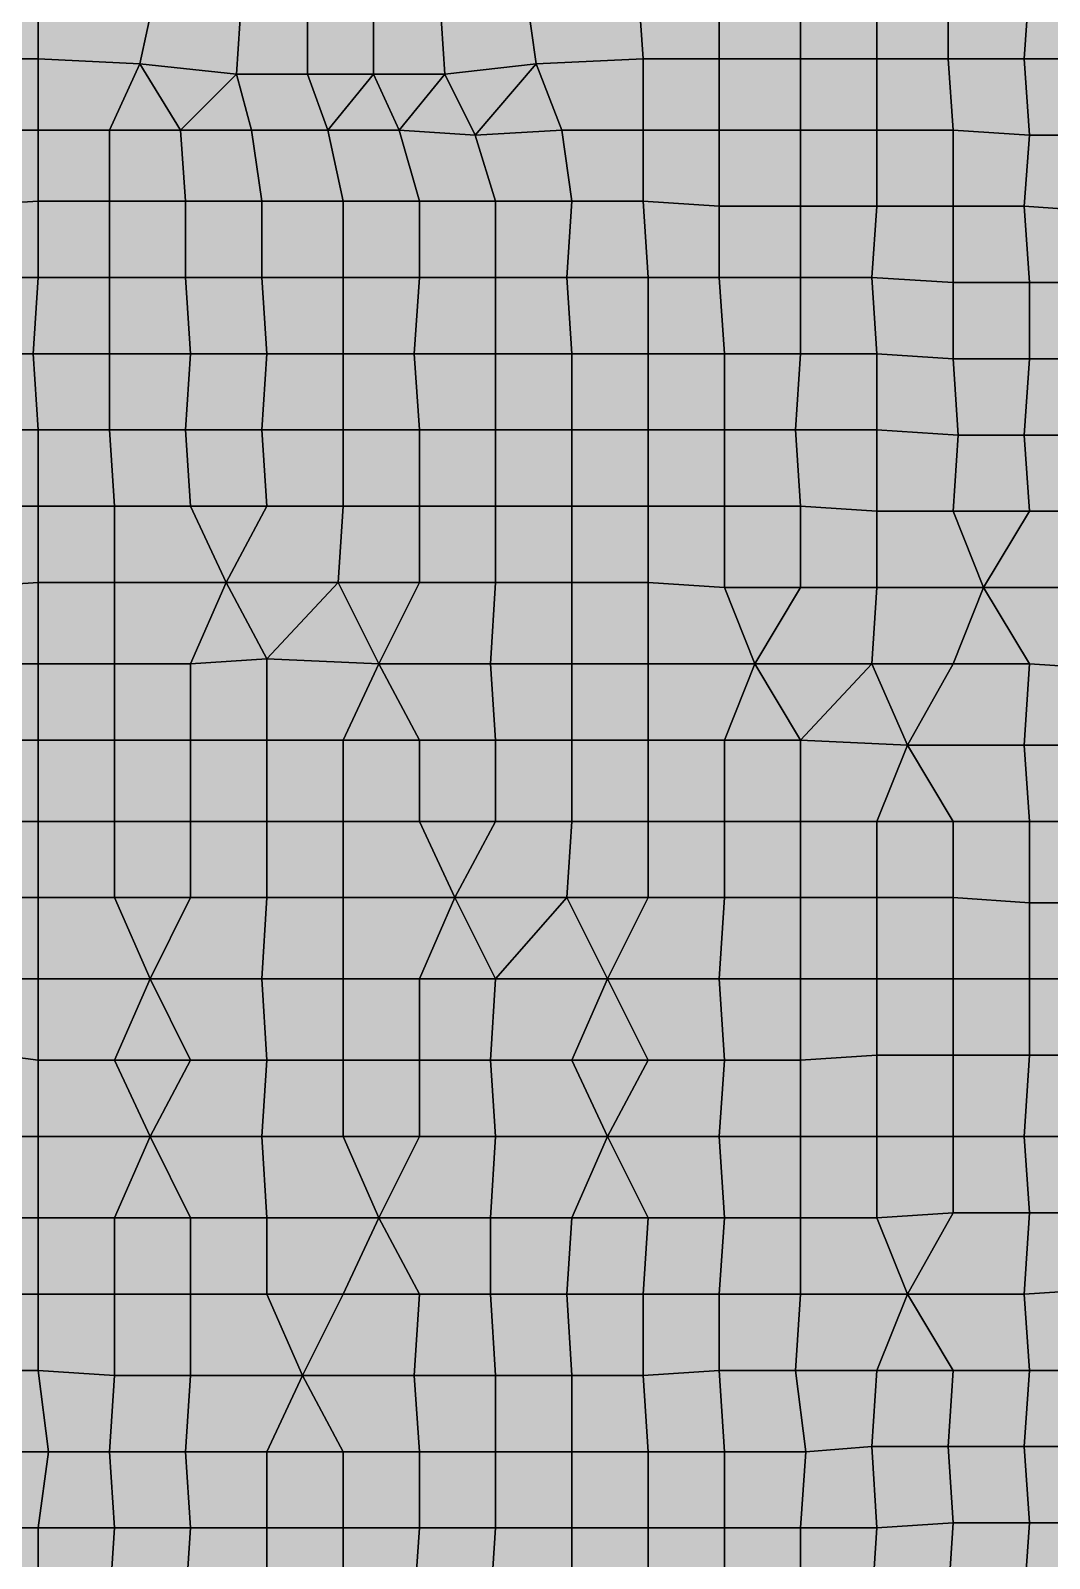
# Model space of a CAD drawing. Header units: metres. Extents: x -7480 to 79269, y -9100 to 45880.
# Drawn here: x 23930 to 27939, y 9900 to 15911 of the extents above; entities that cross this region are included whole.
import ezdxf

# ---------------------------------------------------------------- set-up
doc = ezdxf.new("R2010")
doc.units = ezdxf.units.M
for name, color, linetype in [('COLOR_1', 1, 'Continuous'), ('COLOR_181', 181, 'Continuous'), ('COLOR_3', 3, 'Continuous'), ('COLOR_5', 5, 'Continuous'), ('COLOR_6', 6, 'Continuous')]:
    doc.layers.add(name, color=color, linetype=linetype)

msp = doc.modelspace()

# ---------------------------------------------------------------- hatches: boundary and pattern name
at = {"layer": 'COLOR_1'}
for points in [[(23960, 15240), (24240, 15240), (24240, 15520), (23960, 15520)], [(24240, 15240), (24540, 15240), (24520, 15520), (24240, 15520)], [(24520, 15520), (24540, 15240), (24840, 15240), (24800, 15520)], [(24800, 15520), (24840, 15240), (25160, 15240), (25100, 15520)], [(25100, 15520), (25160, 15240), (25460, 15240), (25380, 15520)], [(25380, 15520), (25460, 15240), (25760, 15240), (25680, 15500)], [(25680, 15500), (25760, 15240), (26060, 15240), (26020, 15520)], [(26020, 15520), (26060, 15240), (26340, 15240), (26340, 15520)], [(23960, 14940), (24240, 14940), (24240, 15240), (23960, 15240)], [(24240, 14940), (24540, 14940), (24540, 15240), (24240, 15240)], [(24540, 14940), (24840, 14940), (24840, 15240), (24540, 15240)], [(24840, 14940), (25160, 14940), (25160, 15240), (24840, 15240)], [(25460, 14940), (25760, 14940), (25760, 15240), (25460, 15240)], [(25760, 14940), (26040, 14940), (26060, 15240), (25760, 15240)], [(26040, 14940), (26360, 14940), (26340, 15240), (26060, 15240)], [(24240, 14640), (24560, 14640), (24540, 14940), (24240, 14940)], [(24540, 14940), (24560, 14640), (24860, 14640), (24840, 14940)], [(24840, 14940), (24860, 14640), (25160, 14640), (25160, 14940)], [(25160, 14640), (25440, 14640), (25460, 14940), (25160, 14940)], [(25440, 14640), (25760, 14640), (25760, 14940), (25460, 14940)], [(25760, 14640), (26060, 14640), (26040, 14940), (25760, 14940)], [(26040, 14940), (26060, 14640), (26360, 14640), (26360, 14940)], [(26640, 14940), (26660, 14640), (26960, 14640), (26960, 14940)], [(23640, 14640), (23660, 14340), (23960, 14340), (23940, 14640)], [(23940, 14640), (23960, 14340), (24240, 14340), (24240, 14640)], [(24240, 14340), (24540, 14340), (24560, 14640), (24240, 14640)], [(24540, 14340), (24840, 14340), (24860, 14640), (24560, 14640)], [(24840, 14340), (25160, 14340), (25160, 14640), (24860, 14640)], [(25160, 14340), (25460, 14340), (25440, 14640), (25160, 14640)], [(26060, 14340), (26360, 14340), (26360, 14640), (26060, 14640)], [(26360, 14340), (26660, 14340), (26660, 14640), (26360, 14640)], [(23640, 9720), (23960, 9720), (23960, 10020), (23660, 10020)], [(23960, 9720), (24240, 9720), (24260, 10020), (23960, 10020)], [(24240, 9720), (24540, 9720), (24560, 10020), (24260, 10020)], [(24540, 9720), (24860, 9720), (24860, 10020), (24560, 10020)], [(24860, 9720), (25160, 9720), (25160, 10020), (24860, 10020)], [(25160, 9720), (25440, 9720), (25460, 10020), (25160, 10020)], [(25440, 9720), (25740, 9720), (25760, 10020), (25460, 10020)], [(25740, 9720), (26060, 9720), (26060, 10020), (25760, 10020)], [(26060, 9720), (26360, 9720), (26360, 10020), (26060, 10020)], [(26360, 9720), (26660, 9720), (26660, 10020), (26360, 10020)]]:
    msp.add_hatch(color=256, dxfattribs=at).paths.add_polyline_path(points)
at = {"layer": 'COLOR_181'}
for points in [[(26640, 15800), (26960, 15800), (26960, 16100), (26640, 16100)], [(26960, 15800), (27260, 15800), (27260, 16100), (26960, 16100)], [(27260, 15800), (27540, 15800), (27540, 16100), (27260, 16100)], [(27540, 15800), (27840, 15800), (27860, 16100), (27540, 16100)], [(27840, 15800), (28140, 15800), (28160, 16100), (27860, 16100)], [(26640, 15520), (26960, 15520), (26960, 15800), (26640, 15800)], [(26960, 15520), (27260, 15520), (27260, 15800), (26960, 15800)], [(27260, 15520), (27560, 15520), (27540, 15800), (27260, 15800)], [(27540, 15800), (27560, 15520), (27860, 15500), (27840, 15800)], [(27840, 15800), (27860, 15500), (28160, 15500), (28140, 15800)], [(26640, 15220), (26960, 15220), (26960, 15520), (26640, 15520)], [(26960, 15220), (27260, 15220), (27260, 15520), (26960, 15520)], [(27260, 15220), (27560, 15220), (27560, 15520), (27260, 15520)], [(27560, 15220), (27840, 15220), (27860, 15500), (27560, 15520)], [(27840, 15220), (28140, 15200), (28160, 15500), (27860, 15500)], [(25160, 14940), (25460, 14940), (25460, 15240), (25160, 15240)], [(26640, 14940), (26960, 14940), (26960, 15220), (26640, 15220)], [(26960, 14940), (27240, 14940), (27260, 15220), (26960, 15220)], [(27240, 14940), (27560, 14920), (27560, 15220), (27260, 15220)], [(27560, 14920), (27860, 14920), (27840, 15220), (27560, 15220)], [(27840, 15220), (27860, 14920), (28160, 14920), (28140, 15200)], [(26960, 14640), (27260, 14640), (27240, 14940), (26960, 14940)], [(27240, 14940), (27260, 14640), (27560, 14620), (27560, 14920)], [(27560, 14620), (27860, 14620), (27860, 14920), (27560, 14920)], [(27860, 14620), (28160, 14620), (28160, 14920), (27860, 14920)], [(25440, 14640), (25460, 14340), (25760, 14340), (25760, 14640)], [(25760, 14340), (26060, 14340), (26060, 14640), (25760, 14640)], [(26660, 14340), (26940, 14340), (26960, 14640), (26660, 14640)], [(26940, 14340), (27260, 14340), (27260, 14640), (26960, 14640)], [(27260, 14340), (27580, 14320), (27560, 14620), (27260, 14640)], [(27560, 14620), (27580, 14320), (27840, 14320), (27860, 14620)], [(27840, 14320), (28140, 14320), (28160, 14620), (27860, 14620)], [(23660, 14040), (23960, 14040), (23960, 14340), (23660, 14340)], [(23960, 14040), (24260, 14040), (24240, 14340), (23960, 14340)], [(24240, 14340), (24260, 14040), (24560, 14040), (24540, 14340)], [(24540, 14340), (24560, 14040), (24860, 14040), (24840, 14340)], [(24840, 14340), (24860, 14040), (25160, 14040), (25160, 14340)], [(25160, 14040), (25460, 14040), (25460, 14340), (25160, 14340)], [(25460, 14040), (25760, 14040), (25760, 14340), (25460, 14340)], [(25760, 14040), (26060, 14040), (26060, 14340), (25760, 14340)], [(26060, 14040), (26360, 14040), (26360, 14340), (26060, 14340)], [(26360, 14040), (26660, 14040), (26660, 14340), (26360, 14340)], [(26660, 14040), (26960, 14040), (26940, 14340), (26660, 14340)], [(26940, 14340), (26960, 14040), (27260, 14020), (27260, 14340)], [(27260, 14020), (27560, 14020), (27580, 14320), (27260, 14340)], [(27560, 14020), (27860, 14020), (27840, 14320), (27580, 14320)], [(27840, 14320), (27860, 14020), (28160, 14020), (28140, 14320)], [(23660, 13720), (23960, 13740), (23960, 14040), (23660, 14040)], [(23960, 13740), (24260, 13740), (24260, 14040), (23960, 14040)], [(24260, 13740), (24700, 13740), (24560, 14040), (24260, 14040)], [(24560, 14040), (24700, 13740), (24860, 14040)], [(24700, 13740), (25140, 13740), (25160, 14040), (24860, 14040)], [(25140, 13740), (25460, 13740), (25460, 14040), (25160, 14040)], [(25460, 13740), (25760, 13740), (25760, 14040), (25460, 14040)], [(25760, 13740), (26060, 13740), (26060, 14040), (25760, 14040)], [(26060, 13740), (26360, 13740), (26360, 14040), (26060, 14040)], [(26360, 13740), (26660, 13720), (26660, 14040), (26360, 14040)], [(26660, 13720), (26960, 13720), (26960, 14040), (26660, 14040)], [(26960, 13720), (27260, 13720), (27260, 14020), (26960, 14040)], [(27260, 13720), (27680, 13720), (27560, 14020), (27260, 14020)], [(27560, 14020), (27680, 13720), (27860, 14020)], [(27680, 13720), (28140, 13720), (28160, 14020), (27860, 14020)], [(23640, 13420), (23960, 13420), (23960, 13740), (23660, 13720)], [(23960, 13420), (24260, 13420), (24260, 13740), (23960, 13740)], [(24260, 13420), (24560, 13420), (24700, 13740), (24260, 13740)], [(24560, 13420), (24860, 13440), (24700, 13740)], [(24700, 13740), (24860, 13440), (25140, 13740)], [(24860, 13440), (25300, 13420), (25140, 13740)], [(25140, 13740), (25300, 13420), (25460, 13740)], [(25300, 13420), (25740, 13420), (25760, 13740), (25460, 13740)], [(25740, 13420), (26060, 13420), (26060, 13740), (25760, 13740)], [(26060, 13420), (26360, 13420), (26360, 13740), (26060, 13740)], [(26360, 13420), (26780, 13420), (26660, 13720), (26360, 13740)], [(26660, 13720), (26780, 13420), (26960, 13720)], [(26780, 13420), (27240, 13420), (27260, 13720), (26960, 13720)], [(27240, 13420), (27560, 13420), (27680, 13720), (27260, 13720)], [(27560, 13420), (27860, 13420), (27680, 13720)], [(27680, 13720), (27860, 13420), (28160, 13400), (28140, 13720)], [(23640, 13420), (23660, 13120), (23960, 13120), (23960, 13420)], [(23960, 13120), (24260, 13120), (24260, 13420), (23960, 13420)], [(24260, 13120), (24560, 13120), (24560, 13420), (24260, 13420)], [(24560, 13120), (24860, 13120), (24860, 13440), (24560, 13420)], [(24860, 13120), (25160, 13120), (25300, 13420), (24860, 13440)], [(25160, 13120), (25460, 13120), (25300, 13420)], [(25300, 13420), (25460, 13120), (25760, 13120), (25740, 13420)], [(25740, 13420), (25760, 13120), (26060, 13120), (26060, 13420)], [(26060, 13120), (26360, 13120), (26360, 13420), (26060, 13420)], [(26360, 13120), (26660, 13120), (26780, 13420), (26360, 13420)], [(26660, 13120), (26960, 13120), (26780, 13420)], [(26780, 13420), (26960, 13120), (27240, 13420)], [(26960, 13120), (27380, 13100), (27240, 13420)], [(27240, 13420), (27380, 13100), (27560, 13420)], [(27380, 13100), (27840, 13100), (27860, 13420), (27560, 13420)], [(27840, 13100), (28140, 13100), (28160, 13400), (27860, 13420)], [(23660, 12800), (23960, 12800), (23960, 13120), (23660, 13120)], [(23960, 12800), (24260, 12800), (24260, 13120), (23960, 13120)], [(24260, 12800), (24560, 12800), (24560, 13120), (24260, 13120)], [(24560, 12800), (24860, 12800), (24860, 13120), (24560, 13120)], [(24860, 12800), (25160, 12800), (25160, 13120), (24860, 13120)], [(25160, 12800), (25460, 12800), (25460, 13120), (25160, 13120)], [(25460, 12800), (25760, 12800), (25760, 13120), (25460, 13120)], [(25760, 12800), (26060, 12800), (26060, 13120), (25760, 13120)], [(26060, 12800), (26360, 12800), (26360, 13120), (26060, 13120)], [(26360, 12800), (26660, 12800), (26660, 13120), (26360, 13120)], [(26660, 12800), (26960, 12800), (26960, 13120), (26660, 13120)], [(26960, 12800), (27260, 12800), (27380, 13100), (26960, 13120)], [(27260, 12800), (27560, 12800), (27380, 13100)], [(27380, 13100), (27560, 12800), (27860, 12800), (27840, 13100)], [(27840, 13100), (27860, 12800), (28160, 12800), (28140, 13100)], [(23660, 12500), (23960, 12500), (23960, 12800), (23660, 12800)], [(23960, 12500), (24260, 12500), (24260, 12800), (23960, 12800)], [(24260, 12500), (24560, 12500), (24560, 12800), (24260, 12800)], [(24560, 12500), (24860, 12500), (24860, 12800), (24560, 12800)], [(24860, 12500), (25160, 12500), (25160, 12800), (24860, 12800)], [(25160, 12500), (25600, 12500), (25460, 12800), (25160, 12800)], [(25460, 12800), (25600, 12500), (25760, 12800)], [(25600, 12500), (26040, 12500), (26060, 12800), (25760, 12800)], [(26040, 12500), (26360, 12500), (26360, 12800), (26060, 12800)], [(26360, 12500), (26660, 12500), (26660, 12800), (26360, 12800)], [(26660, 12500), (26960, 12500), (26960, 12800), (26660, 12800)], [(26960, 12500), (27260, 12500), (27260, 12800), (26960, 12800)], [(27260, 12500), (27560, 12500), (27560, 12800), (27260, 12800)], [(27560, 12500), (27860, 12480), (27860, 12800), (27560, 12800)], [(27860, 12480), (28140, 12480), (28160, 12800), (27860, 12800)], [(23640, 12180), (23960, 12180), (23960, 12500), (23660, 12500)], [(23960, 12180), (24400, 12180), (24260, 12500), (23960, 12500)], [(24260, 12500), (24400, 12180), (24560, 12500)], [(24400, 12180), (24840, 12180), (24860, 12500), (24560, 12500)], [(24840, 12180), (25160, 12180), (25160, 12500), (24860, 12500)], [(25160, 12180), (25460, 12180), (25600, 12500), (25160, 12500)], [(25460, 12180), (25760, 12180), (25600, 12500)], [(25600, 12500), (25760, 12180), (26040, 12500)], [(25760, 12180), (26200, 12180), (26040, 12500)], [(26040, 12500), (26200, 12180), (26360, 12500)], [(26200, 12180), (26640, 12180), (26660, 12500), (26360, 12500)], [(26640, 12180), (26960, 12180), (26960, 12500), (26660, 12500)], [(26960, 12180), (27260, 12180), (27260, 12500), (26960, 12500)], [(27260, 12180), (27560, 12180), (27560, 12500), (27260, 12500)], [(27560, 12180), (27860, 12180), (27860, 12480), (27560, 12500)], [(27860, 12180), (28160, 12180), (28140, 12480), (27860, 12480)], [(23640, 12180), (23660, 11900), (23960, 11860), (23960, 12180)], [(23960, 11860), (24260, 11860), (24400, 12180), (23960, 12180)], [(24260, 11860), (24560, 11860), (24400, 12180)], [(24400, 12180), (24560, 11860), (24860, 11860), (24840, 12180)], [(24840, 12180), (24860, 11860), (25160, 11860), (25160, 12180)], [(25160, 11860), (25460, 11860), (25460, 12180), (25160, 12180)], [(25460, 11860), (25740, 11860), (25760, 12180), (25460, 12180)], [(25740, 11860), (26060, 11860), (26200, 12180), (25760, 12180)], [(26060, 11860), (26360, 11860), (26200, 12180)], [(26200, 12180), (26360, 11860), (26660, 11860), (26640, 12180)], [(26640, 12180), (26660, 11860), (26960, 11860), (26960, 12180)], [(26960, 11860), (27260, 11880), (27260, 12180), (26960, 12180)], [(27260, 11880), (27560, 11880), (27560, 12180), (27260, 12180)], [(27560, 11880), (27860, 11880), (27860, 12180), (27560, 12180)], [(27860, 11880), (28160, 11880), (28160, 12180), (27860, 12180)], [(23660, 11560), (23960, 11560), (23960, 11860), (23660, 11900)], [(23960, 11560), (24400, 11560), (24260, 11860), (23960, 11860)], [(24260, 11860), (24400, 11560), (24560, 11860)], [(24400, 11560), (24840, 11560), (24860, 11860), (24560, 11860)], [(24840, 11560), (25160, 11560), (25160, 11860), (24860, 11860)], [(25160, 11560), (25460, 11560), (25460, 11860), (25160, 11860)], [(25460, 11560), (25760, 11560), (25740, 11860), (25460, 11860)], [(25740, 11860), (25760, 11560), (26200, 11560), (26060, 11860)], [(26060, 11860), (26200, 11560), (26360, 11860)], [(26200, 11560), (26640, 11560), (26660, 11860), (26360, 11860)], [(26640, 11560), (26960, 11560), (26960, 11860), (26660, 11860)], [(26960, 11560), (27260, 11560), (27260, 11880), (26960, 11860)], [(27260, 11560), (27560, 11560), (27560, 11880), (27260, 11880)], [(27560, 11560), (27840, 11560), (27860, 11880), (27560, 11880)], [(27840, 11560), (28140, 11560), (28160, 11880), (27860, 11880)], [(23640, 11240), (23960, 11240), (23960, 11560), (23660, 11560)], [(23960, 11240), (24260, 11240), (24400, 11560), (23960, 11560)], [(24260, 11240), (24560, 11240), (24400, 11560)], [(24400, 11560), (24560, 11240), (24860, 11240), (24840, 11560)], [(24840, 11560), (24860, 11240), (25300, 11240), (25160, 11560)], [(25160, 11560), (25300, 11240), (25460, 11560)], [(25300, 11240), (25740, 11240), (25760, 11560), (25460, 11560)], [(25740, 11240), (26060, 11240), (26200, 11560), (25760, 11560)], [(26060, 11240), (26360, 11240), (26200, 11560)], [(26200, 11560), (26360, 11240), (26660, 11240), (26640, 11560)], [(26640, 11560), (26660, 11240), (26960, 11240), (26960, 11560)], [(26960, 11240), (27260, 11240), (27260, 11560), (26960, 11560)], [(27260, 11240), (27560, 11260), (27560, 11560), (27260, 11560)], [(27560, 11260), (27860, 11260), (27840, 11560), (27560, 11560)], [(27840, 11560), (27860, 11260), (28160, 11260), (28140, 11560)], [(27260, 11240), (27380, 10940), (27560, 11260)], [(27380, 10940), (27840, 10940), (27860, 11260), (27560, 11260)], [(27840, 10940), (28140, 10960), (28160, 11260), (27860, 11260)], [(23640, 11240), (23660, 10940), (23960, 10940), (23960, 11240)], [(23960, 10940), (24260, 10940), (24260, 11240), (23960, 11240)], [(24260, 10940), (24560, 10940), (24560, 11240), (24260, 11240)], [(24560, 10940), (24860, 10940), (24860, 11240), (24560, 11240)], [(24860, 10940), (25160, 10940), (25300, 11240), (24860, 11240)], [(25160, 10940), (25460, 10940), (25300, 11240)], [(25300, 11240), (25460, 10940), (25740, 10940), (25740, 11240)], [(25740, 10940), (26040, 10940), (26060, 11240), (25740, 11240)], [(26040, 10940), (26340, 10940), (26360, 11240), (26060, 11240)], [(26340, 10940), (26640, 10940), (26660, 11240), (26360, 11240)], [(26640, 10940), (26960, 10940), (26960, 11240), (26660, 11240)], [(26960, 10940), (27380, 10940), (27260, 11240), (26960, 11240)], [(27840, 10940), (27860, 10640), (28160, 10640), (28140, 10960)], [(23640, 10640), (23960, 10640), (23960, 10940), (23660, 10940)], [(23960, 10640), (24260, 10620), (24260, 10940), (23960, 10940)], [(24260, 10620), (24560, 10620), (24560, 10940), (24260, 10940)], [(24560, 10620), (25000, 10620), (24860, 10940), (24560, 10940)], [(24860, 10940), (25000, 10620), (25160, 10940)], [(25000, 10620), (25440, 10620), (25460, 10940), (25160, 10940)], [(25440, 10620), (25760, 10620), (25740, 10940), (25460, 10940)], [(25740, 10940), (25760, 10620), (26060, 10620), (26040, 10940)], [(26040, 10940), (26060, 10620), (26340, 10620), (26340, 10940)], [(26340, 10620), (26640, 10640), (26640, 10940), (26340, 10940)], [(26640, 10640), (26940, 10640), (26960, 10940), (26640, 10940)], [(26940, 10640), (27260, 10640), (27380, 10940), (26960, 10940)], [(27260, 10640), (27560, 10640), (27380, 10940)], [(27380, 10940), (27560, 10640), (27860, 10640), (27840, 10940)], [(23640, 10640), (23660, 10320), (24000, 10320), (23960, 10640)], [(23960, 10640), (24000, 10320), (24240, 10320), (24260, 10620)], [(24240, 10320), (24540, 10320), (24560, 10620), (24260, 10620)], [(24540, 10320), (24860, 10320), (25000, 10620), (24560, 10620)], [(24860, 10320), (25160, 10320), (25000, 10620)], [(25000, 10620), (25160, 10320), (25460, 10320), (25440, 10620)], [(25440, 10620), (25460, 10320), (25760, 10320), (25760, 10620)], [(25760, 10320), (26060, 10320), (26060, 10620), (25760, 10620)], [(26060, 10320), (26360, 10320), (26340, 10620), (26060, 10620)], [(26340, 10620), (26360, 10320), (26660, 10320), (26640, 10640)], [(26640, 10640), (26660, 10320), (26980, 10320), (26940, 10640)], [(26940, 10640), (26980, 10320), (27240, 10340), (27260, 10640)], [(27240, 10340), (27540, 10340), (27560, 10640), (27260, 10640)], [(27540, 10340), (27840, 10340), (27860, 10640), (27560, 10640)], [(27840, 10340), (28140, 10340), (28160, 10640), (27860, 10640)], [(26960, 10020), (27260, 10020), (27240, 10340), (26980, 10320)], [(27240, 10340), (27260, 10020), (27560, 10040), (27540, 10340)], [(27540, 10340), (27560, 10040), (27860, 10040), (27840, 10340)], [(27840, 10340), (27860, 10040), (28160, 10040), (28140, 10340)], [(23660, 10020), (23960, 10020), (24000, 10320), (23660, 10320)], [(23960, 10020), (24260, 10020), (24240, 10320), (24000, 10320)], [(24240, 10320), (24260, 10020), (24560, 10020), (24540, 10320)], [(24540, 10320), (24560, 10020), (24860, 10020), (24860, 10320)], [(24860, 10020), (25160, 10020), (25160, 10320), (24860, 10320)], [(25160, 10020), (25460, 10020), (25460, 10320), (25160, 10320)], [(25460, 10020), (25760, 10020), (25760, 10320), (25460, 10320)], [(25760, 10020), (26060, 10020), (26060, 10320), (25760, 10320)], [(26060, 10020), (26360, 10020), (26360, 10320), (26060, 10320)], [(26360, 10020), (26660, 10020), (26660, 10320), (26360, 10320)], [(26660, 10020), (26960, 10020), (26980, 10320), (26660, 10320)], [(27240, 9720), (27540, 9740), (27560, 10040), (27260, 10020)], [(27540, 9740), (27840, 9740), (27860, 10040), (27560, 10040)], [(27840, 9740), (28160, 9740), (28160, 10040), (27860, 10040)], [(26660, 9720), (26960, 9720), (26960, 10020), (26660, 10020)], [(26960, 9720), (27240, 9720), (27260, 10020), (26960, 10020)]]:
    msp.add_hatch(color=256, dxfattribs=at).paths.add_polyline_path(points)
at = {"layer": 'COLOR_3'}
for points in [[(23640, 15520), (23960, 15520), (23960, 15800), (23640, 15800)], [(23960, 15520), (24240, 15520), (24360, 15780), (23960, 15800)], [(24240, 15520), (24520, 15520), (24360, 15780)], [(24360, 15780), (24520, 15520), (24740, 15740)], [(25560, 15740), (25680, 15500), (25920, 15780)], [(25680, 15500), (26020, 15520), (25920, 15780)], [(25920, 15780), (26020, 15520), (26340, 15520), (26340, 15800)], [(26340, 15520), (26640, 15520), (26640, 15800), (26340, 15800)], [(24520, 15520), (24800, 15520), (24740, 15740)], [(24740, 15740), (24800, 15520), (25100, 15520), (25020, 15740)], [(25020, 15740), (25100, 15520), (25280, 15740)], [(25100, 15520), (25380, 15520), (25280, 15740)], [(25280, 15740), (25380, 15520), (25560, 15740)], [(25380, 15520), (25680, 15500), (25560, 15740)], [(23640, 15220), (23960, 15240), (23960, 15520), (23640, 15520)], [(26340, 15240), (26640, 15220), (26640, 15520), (26340, 15520)], [(23640, 14940), (23960, 14940), (23960, 15240), (23640, 15220)], [(26340, 15240), (26360, 14940), (26640, 14940), (26640, 15220)], [(23640, 14640), (23940, 14640), (23960, 14940), (23640, 14940)], [(23940, 14640), (24240, 14640), (24240, 14940), (23960, 14940)], [(26360, 14640), (26660, 14640), (26640, 14940), (26360, 14940)]]:
    msp.add_hatch(color=256, dxfattribs=at).paths.add_polyline_path(points)
at = {"layer": 'COLOR_5'}
for points in [[(23640, 15800), (23960, 15800), (23960, 16100), (23640, 16100)], [(23960, 15800), (24360, 15780), (24420, 16060), (23960, 16100)], [(25880, 16060), (25920, 15780), (26340, 15800), (26320, 16100)], [(26320, 16100), (26340, 15800), (26640, 15800), (26640, 16100)], [(24740, 15740), (25020, 15740), (25020, 16040), (24760, 16040)], [(25020, 15740), (25280, 15740), (25280, 16040), (25020, 16040)], [(25280, 15740), (25560, 15740), (25540, 16040), (25280, 16040)]]:
    msp.add_hatch(color=256, dxfattribs=at).paths.add_polyline_path(points)
at = {"layer": 'COLOR_6'}
for points in [[(24360, 15780), (24740, 15740), (24760, 16040), (24420, 16060)], [(25540, 16040), (25560, 15740), (25920, 15780), (25880, 16060)]]:
    msp.add_hatch(color=256, dxfattribs=at).paths.add_polyline_path(points)

# ---------------------------------------------------------------- linework, layer by layer
at = {"layer": 'COLOR_1'}
for points in [[(23960, 15240), (24240, 15240), (24240, 15520), (23960, 15520)], [(24240, 15240), (24540, 15240), (24520, 15520), (24240, 15520)], [(24520, 15520), (24540, 15240), (24840, 15240), (24800, 15520)], [(24800, 15520), (24840, 15240), (25160, 15240), (25100, 15520)], [(25100, 15520), (25160, 15240), (25460, 15240), (25380, 15520)], [(25380, 15520), (25460, 15240), (25760, 15240), (25680, 15500)], [(25680, 15500), (25760, 15240), (26060, 15240), (26020, 15520)], [(26020, 15520), (26060, 15240), (26340, 15240), (26340, 15520)], [(23960, 14940), (24240, 14940), (24240, 15240), (23960, 15240)], [(24240, 14940), (24540, 14940), (24540, 15240), (24240, 15240)], [(24540, 14940), (24840, 14940), (24840, 15240), (24540, 15240)], [(24840, 14940), (25160, 14940), (25160, 15240), (24840, 15240)], [(25460, 14940), (25760, 14940), (25760, 15240), (25460, 15240)], [(25760, 14940), (26040, 14940), (26060, 15240), (25760, 15240)], [(26040, 14940), (26360, 14940), (26340, 15240), (26060, 15240)], [(24240, 14640), (24560, 14640), (24540, 14940), (24240, 14940)], [(24540, 14940), (24560, 14640), (24860, 14640), (24840, 14940)], [(24840, 14940), (24860, 14640), (25160, 14640), (25160, 14940)], [(25160, 14640), (25440, 14640), (25460, 14940), (25160, 14940)], [(25440, 14640), (25760, 14640), (25760, 14940), (25460, 14940)], [(25760, 14640), (26060, 14640), (26040, 14940), (25760, 14940)], [(26040, 14940), (26060, 14640), (26360, 14640), (26360, 14940)], [(26640, 14940), (26660, 14640), (26960, 14640), (26960, 14940)], [(23640, 14640), (23660, 14340), (23960, 14340), (23940, 14640)], [(23940, 14640), (23960, 14340), (24240, 14340), (24240, 14640)], [(24240, 14340), (24540, 14340), (24560, 14640), (24240, 14640)], [(24540, 14340), (24840, 14340), (24860, 14640), (24560, 14640)], [(24840, 14340), (25160, 14340), (25160, 14640), (24860, 14640)], [(25160, 14340), (25460, 14340), (25440, 14640), (25160, 14640)], [(26060, 14340), (26360, 14340), (26360, 14640), (26060, 14640)], [(26360, 14340), (26660, 14340), (26660, 14640), (26360, 14640)], [(23640, 9720), (23960, 9720), (23960, 10020), (23660, 10020)], [(23960, 9720), (24240, 9720), (24260, 10020), (23960, 10020)], [(24240, 9720), (24540, 9720), (24560, 10020), (24260, 10020)], [(24540, 9720), (24860, 9720), (24860, 10020), (24560, 10020)], [(24860, 9720), (25160, 9720), (25160, 10020), (24860, 10020)], [(25160, 9720), (25440, 9720), (25460, 10020), (25160, 10020)], [(25440, 9720), (25740, 9720), (25760, 10020), (25460, 10020)], [(25740, 9720), (26060, 9720), (26060, 10020), (25760, 10020)], [(26060, 9720), (26360, 9720), (26360, 10020), (26060, 10020)], [(26360, 9720), (26660, 9720), (26660, 10020), (26360, 10020)]]:
    msp.add_lwpolyline(points, close=True, dxfattribs=at)
at = {"layer": 'COLOR_181'}
for points in [[(26640, 15800), (26960, 15800), (26960, 16100), (26640, 16100)], [(26960, 15800), (27260, 15800), (27260, 16100), (26960, 16100)], [(27260, 15800), (27540, 15800), (27540, 16100), (27260, 16100)], [(27540, 15800), (27840, 15800), (27860, 16100), (27540, 16100)], [(27840, 15800), (28140, 15800), (28160, 16100), (27860, 16100)], [(26640, 15520), (26960, 15520), (26960, 15800), (26640, 15800)], [(26960, 15520), (27260, 15520), (27260, 15800), (26960, 15800)], [(27260, 15520), (27560, 15520), (27540, 15800), (27260, 15800)], [(27540, 15800), (27560, 15520), (27860, 15500), (27840, 15800)], [(27840, 15800), (27860, 15500), (28160, 15500), (28140, 15800)], [(26640, 15220), (26960, 15220), (26960, 15520), (26640, 15520)], [(26960, 15220), (27260, 15220), (27260, 15520), (26960, 15520)], [(27260, 15220), (27560, 15220), (27560, 15520), (27260, 15520)], [(27560, 15220), (27840, 15220), (27860, 15500), (27560, 15520)], [(27840, 15220), (28140, 15200), (28160, 15500), (27860, 15500)], [(25160, 14940), (25460, 14940), (25460, 15240), (25160, 15240)], [(26640, 14940), (26960, 14940), (26960, 15220), (26640, 15220)], [(26960, 14940), (27240, 14940), (27260, 15220), (26960, 15220)], [(27240, 14940), (27560, 14920), (27560, 15220), (27260, 15220)], [(27560, 14920), (27860, 14920), (27840, 15220), (27560, 15220)], [(27840, 15220), (27860, 14920), (28160, 14920), (28140, 15200)], [(26960, 14640), (27260, 14640), (27240, 14940), (26960, 14940)], [(27240, 14940), (27260, 14640), (27560, 14620), (27560, 14920)], [(27560, 14620), (27860, 14620), (27860, 14920), (27560, 14920)], [(27860, 14620), (28160, 14620), (28160, 14920), (27860, 14920)], [(25440, 14640), (25460, 14340), (25760, 14340), (25760, 14640)], [(25760, 14340), (26060, 14340), (26060, 14640), (25760, 14640)], [(26660, 14340), (26940, 14340), (26960, 14640), (26660, 14640)], [(26940, 14340), (27260, 14340), (27260, 14640), (26960, 14640)], [(27260, 14340), (27580, 14320), (27560, 14620), (27260, 14640)], [(27560, 14620), (27580, 14320), (27840, 14320), (27860, 14620)], [(27840, 14320), (28140, 14320), (28160, 14620), (27860, 14620)], [(23660, 14040), (23960, 14040), (23960, 14340), (23660, 14340)], [(23960, 14040), (24260, 14040), (24240, 14340), (23960, 14340)], [(24240, 14340), (24260, 14040), (24560, 14040), (24540, 14340)], [(24540, 14340), (24560, 14040), (24860, 14040), (24840, 14340)], [(24840, 14340), (24860, 14040), (25160, 14040), (25160, 14340)], [(25160, 14040), (25460, 14040), (25460, 14340), (25160, 14340)], [(25460, 14040), (25760, 14040), (25760, 14340), (25460, 14340)], [(25760, 14040), (26060, 14040), (26060, 14340), (25760, 14340)], [(26060, 14040), (26360, 14040), (26360, 14340), (26060, 14340)], [(26360, 14040), (26660, 14040), (26660, 14340), (26360, 14340)], [(26660, 14040), (26960, 14040), (26940, 14340), (26660, 14340)], [(26940, 14340), (26960, 14040), (27260, 14020), (27260, 14340)], [(27260, 14020), (27560, 14020), (27580, 14320), (27260, 14340)], [(27560, 14020), (27860, 14020), (27840, 14320), (27580, 14320)], [(27840, 14320), (27860, 14020), (28160, 14020), (28140, 14320)], [(23660, 13720), (23960, 13740), (23960, 14040), (23660, 14040)], [(23960, 13740), (24260, 13740), (24260, 14040), (23960, 14040)], [(24260, 13740), (24700, 13740), (24560, 14040), (24260, 14040)], [(24560, 14040), (24700, 13740), (24860, 14040)], [(24700, 13740), (25140, 13740), (25160, 14040), (24860, 14040)], [(25140, 13740), (25460, 13740), (25460, 14040), (25160, 14040)], [(25460, 13740), (25760, 13740), (25760, 14040), (25460, 14040)], [(25760, 13740), (26060, 13740), (26060, 14040), (25760, 14040)], [(26060, 13740), (26360, 13740), (26360, 14040), (26060, 14040)], [(26360, 13740), (26660, 13720), (26660, 14040), (26360, 14040)], [(26660, 13720), (26960, 13720), (26960, 14040), (26660, 14040)], [(26960, 13720), (27260, 13720), (27260, 14020), (26960, 14040)], [(27260, 13720), (27680, 13720), (27560, 14020), (27260, 14020)], [(27560, 14020), (27680, 13720), (27860, 14020)], [(27680, 13720), (28140, 13720), (28160, 14020), (27860, 14020)], [(23640, 13420), (23960, 13420), (23960, 13740), (23660, 13720)], [(23960, 13420), (24260, 13420), (24260, 13740), (23960, 13740)], [(24260, 13420), (24560, 13420), (24700, 13740), (24260, 13740)], [(24560, 13420), (24860, 13440), (24700, 13740)], [(24700, 13740), (24860, 13440), (25140, 13740)], [(24860, 13440), (25300, 13420), (25140, 13740)], [(25140, 13740), (25300, 13420), (25460, 13740)], [(25300, 13420), (25740, 13420), (25760, 13740), (25460, 13740)], [(25740, 13420), (26060, 13420), (26060, 13740), (25760, 13740)], [(26060, 13420), (26360, 13420), (26360, 13740), (26060, 13740)], [(26360, 13420), (26780, 13420), (26660, 13720), (26360, 13740)], [(26660, 13720), (26780, 13420), (26960, 13720)], [(26780, 13420), (27240, 13420), (27260, 13720), (26960, 13720)], [(27240, 13420), (27560, 13420), (27680, 13720), (27260, 13720)], [(27560, 13420), (27860, 13420), (27680, 13720)], [(27680, 13720), (27860, 13420), (28160, 13400), (28140, 13720)], [(23640, 13420), (23660, 13120), (23960, 13120), (23960, 13420)], [(23960, 13120), (24260, 13120), (24260, 13420), (23960, 13420)], [(24260, 13120), (24560, 13120), (24560, 13420), (24260, 13420)], [(24560, 13120), (24860, 13120), (24860, 13440), (24560, 13420)], [(24860, 13120), (25160, 13120), (25300, 13420), (24860, 13440)], [(25160, 13120), (25460, 13120), (25300, 13420)], [(25300, 13420), (25460, 13120), (25760, 13120), (25740, 13420)], [(25740, 13420), (25760, 13120), (26060, 13120), (26060, 13420)], [(26060, 13120), (26360, 13120), (26360, 13420), (26060, 13420)], [(26360, 13120), (26660, 13120), (26780, 13420), (26360, 13420)], [(26660, 13120), (26960, 13120), (26780, 13420)], [(26780, 13420), (26960, 13120), (27240, 13420)], [(26960, 13120), (27380, 13100), (27240, 13420)], [(27240, 13420), (27380, 13100), (27560, 13420)], [(27380, 13100), (27840, 13100), (27860, 13420), (27560, 13420)], [(27840, 13100), (28140, 13100), (28160, 13400), (27860, 13420)], [(23660, 12800), (23960, 12800), (23960, 13120), (23660, 13120)], [(23960, 12800), (24260, 12800), (24260, 13120), (23960, 13120)], [(24260, 12800), (24560, 12800), (24560, 13120), (24260, 13120)], [(24560, 12800), (24860, 12800), (24860, 13120), (24560, 13120)], [(24860, 12800), (25160, 12800), (25160, 13120), (24860, 13120)], [(25160, 12800), (25460, 12800), (25460, 13120), (25160, 13120)], [(25460, 12800), (25760, 12800), (25760, 13120), (25460, 13120)], [(25760, 12800), (26060, 12800), (26060, 13120), (25760, 13120)], [(26060, 12800), (26360, 12800), (26360, 13120), (26060, 13120)], [(26360, 12800), (26660, 12800), (26660, 13120), (26360, 13120)], [(26660, 12800), (26960, 12800), (26960, 13120), (26660, 13120)], [(26960, 12800), (27260, 12800), (27380, 13100), (26960, 13120)], [(27260, 12800), (27560, 12800), (27380, 13100)], [(27380, 13100), (27560, 12800), (27860, 12800), (27840, 13100)], [(27840, 13100), (27860, 12800), (28160, 12800), (28140, 13100)], [(23660, 12500), (23960, 12500), (23960, 12800), (23660, 12800)], [(23960, 12500), (24260, 12500), (24260, 12800), (23960, 12800)], [(24260, 12500), (24560, 12500), (24560, 12800), (24260, 12800)], [(24560, 12500), (24860, 12500), (24860, 12800), (24560, 12800)], [(24860, 12500), (25160, 12500), (25160, 12800), (24860, 12800)], [(25160, 12500), (25600, 12500), (25460, 12800), (25160, 12800)], [(25460, 12800), (25600, 12500), (25760, 12800)], [(25600, 12500), (26040, 12500), (26060, 12800), (25760, 12800)], [(26040, 12500), (26360, 12500), (26360, 12800), (26060, 12800)], [(26360, 12500), (26660, 12500), (26660, 12800), (26360, 12800)], [(26660, 12500), (26960, 12500), (26960, 12800), (26660, 12800)], [(26960, 12500), (27260, 12500), (27260, 12800), (26960, 12800)], [(27260, 12500), (27560, 12500), (27560, 12800), (27260, 12800)], [(27560, 12500), (27860, 12480), (27860, 12800), (27560, 12800)], [(27860, 12480), (28140, 12480), (28160, 12800), (27860, 12800)], [(23640, 12180), (23960, 12180), (23960, 12500), (23660, 12500)], [(23960, 12180), (24400, 12180), (24260, 12500), (23960, 12500)], [(24260, 12500), (24400, 12180), (24560, 12500)], [(24400, 12180), (24840, 12180), (24860, 12500), (24560, 12500)], [(24840, 12180), (25160, 12180), (25160, 12500), (24860, 12500)], [(25160, 12180), (25460, 12180), (25600, 12500), (25160, 12500)], [(25460, 12180), (25760, 12180), (25600, 12500)], [(25600, 12500), (25760, 12180), (26040, 12500)], [(25760, 12180), (26200, 12180), (26040, 12500)], [(26040, 12500), (26200, 12180), (26360, 12500)], [(26200, 12180), (26640, 12180), (26660, 12500), (26360, 12500)], [(26640, 12180), (26960, 12180), (26960, 12500), (26660, 12500)], [(26960, 12180), (27260, 12180), (27260, 12500), (26960, 12500)], [(27260, 12180), (27560, 12180), (27560, 12500), (27260, 12500)], [(27560, 12180), (27860, 12180), (27860, 12480), (27560, 12500)], [(27860, 12180), (28160, 12180), (28140, 12480), (27860, 12480)], [(23640, 12180), (23660, 11900), (23960, 11860), (23960, 12180)], [(23960, 11860), (24260, 11860), (24400, 12180), (23960, 12180)], [(24260, 11860), (24560, 11860), (24400, 12180)], [(24400, 12180), (24560, 11860), (24860, 11860), (24840, 12180)], [(24840, 12180), (24860, 11860), (25160, 11860), (25160, 12180)], [(25160, 11860), (25460, 11860), (25460, 12180), (25160, 12180)], [(25460, 11860), (25740, 11860), (25760, 12180), (25460, 12180)], [(25740, 11860), (26060, 11860), (26200, 12180), (25760, 12180)], [(26060, 11860), (26360, 11860), (26200, 12180)], [(26200, 12180), (26360, 11860), (26660, 11860), (26640, 12180)], [(26640, 12180), (26660, 11860), (26960, 11860), (26960, 12180)], [(26960, 11860), (27260, 11880), (27260, 12180), (26960, 12180)], [(27260, 11880), (27560, 11880), (27560, 12180), (27260, 12180)], [(27560, 11880), (27860, 11880), (27860, 12180), (27560, 12180)], [(27860, 11880), (28160, 11880), (28160, 12180), (27860, 12180)], [(23660, 11560), (23960, 11560), (23960, 11860), (23660, 11900)], [(23960, 11560), (24400, 11560), (24260, 11860), (23960, 11860)], [(24260, 11860), (24400, 11560), (24560, 11860)], [(24400, 11560), (24840, 11560), (24860, 11860), (24560, 11860)], [(24840, 11560), (25160, 11560), (25160, 11860), (24860, 11860)], [(25160, 11560), (25460, 11560), (25460, 11860), (25160, 11860)], [(25460, 11560), (25760, 11560), (25740, 11860), (25460, 11860)], [(25740, 11860), (25760, 11560), (26200, 11560), (26060, 11860)], [(26060, 11860), (26200, 11560), (26360, 11860)], [(26200, 11560), (26640, 11560), (26660, 11860), (26360, 11860)], [(26640, 11560), (26960, 11560), (26960, 11860), (26660, 11860)], [(26960, 11560), (27260, 11560), (27260, 11880), (26960, 11860)], [(27260, 11560), (27560, 11560), (27560, 11880), (27260, 11880)], [(27560, 11560), (27840, 11560), (27860, 11880), (27560, 11880)], [(27840, 11560), (28140, 11560), (28160, 11880), (27860, 11880)], [(23640, 11240), (23960, 11240), (23960, 11560), (23660, 11560)], [(23960, 11240), (24260, 11240), (24400, 11560), (23960, 11560)], [(24260, 11240), (24560, 11240), (24400, 11560)], [(24400, 11560), (24560, 11240), (24860, 11240), (24840, 11560)], [(24840, 11560), (24860, 11240), (25300, 11240), (25160, 11560)], [(25160, 11560), (25300, 11240), (25460, 11560)], [(25300, 11240), (25740, 11240), (25760, 11560), (25460, 11560)], [(25740, 11240), (26060, 11240), (26200, 11560), (25760, 11560)], [(26060, 11240), (26360, 11240), (26200, 11560)], [(26200, 11560), (26360, 11240), (26660, 11240), (26640, 11560)], [(26640, 11560), (26660, 11240), (26960, 11240), (26960, 11560)], [(26960, 11240), (27260, 11240), (27260, 11560), (26960, 11560)], [(27260, 11240), (27560, 11260), (27560, 11560), (27260, 11560)], [(27560, 11260), (27860, 11260), (27840, 11560), (27560, 11560)], [(27840, 11560), (27860, 11260), (28160, 11260), (28140, 11560)], [(27260, 11240), (27380, 10940), (27560, 11260)], [(27380, 10940), (27840, 10940), (27860, 11260), (27560, 11260)], [(27840, 10940), (28140, 10960), (28160, 11260), (27860, 11260)], [(23640, 11240), (23660, 10940), (23960, 10940), (23960, 11240)], [(23960, 10940), (24260, 10940), (24260, 11240), (23960, 11240)], [(24260, 10940), (24560, 10940), (24560, 11240), (24260, 11240)], [(24560, 10940), (24860, 10940), (24860, 11240), (24560, 11240)], [(24860, 10940), (25160, 10940), (25300, 11240), (24860, 11240)], [(25160, 10940), (25460, 10940), (25300, 11240)], [(25300, 11240), (25460, 10940), (25740, 10940), (25740, 11240)], [(25740, 10940), (26040, 10940), (26060, 11240), (25740, 11240)], [(26040, 10940), (26340, 10940), (26360, 11240), (26060, 11240)], [(26340, 10940), (26640, 10940), (26660, 11240), (26360, 11240)], [(26640, 10940), (26960, 10940), (26960, 11240), (26660, 11240)], [(26960, 10940), (27380, 10940), (27260, 11240), (26960, 11240)], [(27840, 10940), (27860, 10640), (28160, 10640), (28140, 10960)], [(23640, 10640), (23960, 10640), (23960, 10940), (23660, 10940)], [(23960, 10640), (24260, 10620), (24260, 10940), (23960, 10940)], [(24260, 10620), (24560, 10620), (24560, 10940), (24260, 10940)], [(24560, 10620), (25000, 10620), (24860, 10940), (24560, 10940)], [(24860, 10940), (25000, 10620), (25160, 10940)], [(25000, 10620), (25440, 10620), (25460, 10940), (25160, 10940)], [(25440, 10620), (25760, 10620), (25740, 10940), (25460, 10940)], [(25740, 10940), (25760, 10620), (26060, 10620), (26040, 10940)], [(26040, 10940), (26060, 10620), (26340, 10620), (26340, 10940)], [(26340, 10620), (26640, 10640), (26640, 10940), (26340, 10940)], [(26640, 10640), (26940, 10640), (26960, 10940), (26640, 10940)], [(26940, 10640), (27260, 10640), (27380, 10940), (26960, 10940)], [(27260, 10640), (27560, 10640), (27380, 10940)], [(27380, 10940), (27560, 10640), (27860, 10640), (27840, 10940)], [(23640, 10640), (23660, 10320), (24000, 10320), (23960, 10640)], [(23960, 10640), (24000, 10320), (24240, 10320), (24260, 10620)], [(24240, 10320), (24540, 10320), (24560, 10620), (24260, 10620)], [(24540, 10320), (24860, 10320), (25000, 10620), (24560, 10620)], [(24860, 10320), (25160, 10320), (25000, 10620)], [(25000, 10620), (25160, 10320), (25460, 10320), (25440, 10620)], [(25440, 10620), (25460, 10320), (25760, 10320), (25760, 10620)], [(25760, 10320), (26060, 10320), (26060, 10620), (25760, 10620)], [(26060, 10320), (26360, 10320), (26340, 10620), (26060, 10620)], [(26340, 10620), (26360, 10320), (26660, 10320), (26640, 10640)], [(26640, 10640), (26660, 10320), (26980, 10320), (26940, 10640)], [(26940, 10640), (26980, 10320), (27240, 10340), (27260, 10640)], [(27240, 10340), (27540, 10340), (27560, 10640), (27260, 10640)], [(27540, 10340), (27840, 10340), (27860, 10640), (27560, 10640)], [(27840, 10340), (28140, 10340), (28160, 10640), (27860, 10640)], [(26960, 10020), (27260, 10020), (27240, 10340), (26980, 10320)], [(27240, 10340), (27260, 10020), (27560, 10040), (27540, 10340)], [(27540, 10340), (27560, 10040), (27860, 10040), (27840, 10340)], [(27840, 10340), (27860, 10040), (28160, 10040), (28140, 10340)], [(23660, 10020), (23960, 10020), (24000, 10320), (23660, 10320)], [(23960, 10020), (24260, 10020), (24240, 10320), (24000, 10320)], [(24240, 10320), (24260, 10020), (24560, 10020), (24540, 10320)], [(24540, 10320), (24560, 10020), (24860, 10020), (24860, 10320)], [(24860, 10020), (25160, 10020), (25160, 10320), (24860, 10320)], [(25160, 10020), (25460, 10020), (25460, 10320), (25160, 10320)], [(25460, 10020), (25760, 10020), (25760, 10320), (25460, 10320)], [(25760, 10020), (26060, 10020), (26060, 10320), (25760, 10320)], [(26060, 10020), (26360, 10020), (26360, 10320), (26060, 10320)], [(26360, 10020), (26660, 10020), (26660, 10320), (26360, 10320)], [(26660, 10020), (26960, 10020), (26980, 10320), (26660, 10320)], [(27240, 9720), (27540, 9740), (27560, 10040), (27260, 10020)], [(27540, 9740), (27840, 9740), (27860, 10040), (27560, 10040)], [(27840, 9740), (28160, 9740), (28160, 10040), (27860, 10040)], [(26660, 9720), (26960, 9720), (26960, 10020), (26660, 10020)], [(26960, 9720), (27240, 9720), (27260, 10020), (26960, 10020)]]:
    msp.add_lwpolyline(points, close=True, dxfattribs=at)
at = {"layer": 'COLOR_3'}
for points in [[(23640, 15520), (23960, 15520), (23960, 15800), (23640, 15800)], [(23960, 15520), (24240, 15520), (24360, 15780), (23960, 15800)], [(24240, 15520), (24520, 15520), (24360, 15780)], [(24360, 15780), (24520, 15520), (24740, 15740)], [(25560, 15740), (25680, 15500), (25920, 15780)], [(25680, 15500), (26020, 15520), (25920, 15780)], [(25920, 15780), (26020, 15520), (26340, 15520), (26340, 15800)], [(26340, 15520), (26640, 15520), (26640, 15800), (26340, 15800)], [(24520, 15520), (24800, 15520), (24740, 15740)], [(24740, 15740), (24800, 15520), (25100, 15520), (25020, 15740)], [(25020, 15740), (25100, 15520), (25280, 15740)], [(25100, 15520), (25380, 15520), (25280, 15740)], [(25280, 15740), (25380, 15520), (25560, 15740)], [(25380, 15520), (25680, 15500), (25560, 15740)], [(23640, 15220), (23960, 15240), (23960, 15520), (23640, 15520)], [(26340, 15240), (26640, 15220), (26640, 15520), (26340, 15520)], [(23640, 14940), (23960, 14940), (23960, 15240), (23640, 15220)], [(26340, 15240), (26360, 14940), (26640, 14940), (26640, 15220)], [(23640, 14640), (23940, 14640), (23960, 14940), (23640, 14940)], [(23940, 14640), (24240, 14640), (24240, 14940), (23960, 14940)], [(26360, 14640), (26660, 14640), (26640, 14940), (26360, 14940)]]:
    msp.add_lwpolyline(points, close=True, dxfattribs=at)
at = {"layer": 'COLOR_5'}
for points in [[(23640, 15800), (23960, 15800), (23960, 16100), (23640, 16100)], [(23960, 15800), (24360, 15780), (24420, 16060), (23960, 16100)], [(25880, 16060), (25920, 15780), (26340, 15800), (26320, 16100)], [(26320, 16100), (26340, 15800), (26640, 15800), (26640, 16100)], [(24740, 15740), (25020, 15740), (25020, 16040), (24760, 16040)], [(25020, 15740), (25280, 15740), (25280, 16040), (25020, 16040)], [(25280, 15740), (25560, 15740), (25540, 16040), (25280, 16040)]]:
    msp.add_lwpolyline(points, close=True, dxfattribs=at)
at = {"layer": 'COLOR_6'}
for points in [[(24360, 15780), (24740, 15740), (24760, 16040), (24420, 16060)], [(25540, 16040), (25560, 15740), (25920, 15780), (25880, 16060)]]:
    msp.add_lwpolyline(points, close=True, dxfattribs=at)

doc.saveas('drawing.dxf')
